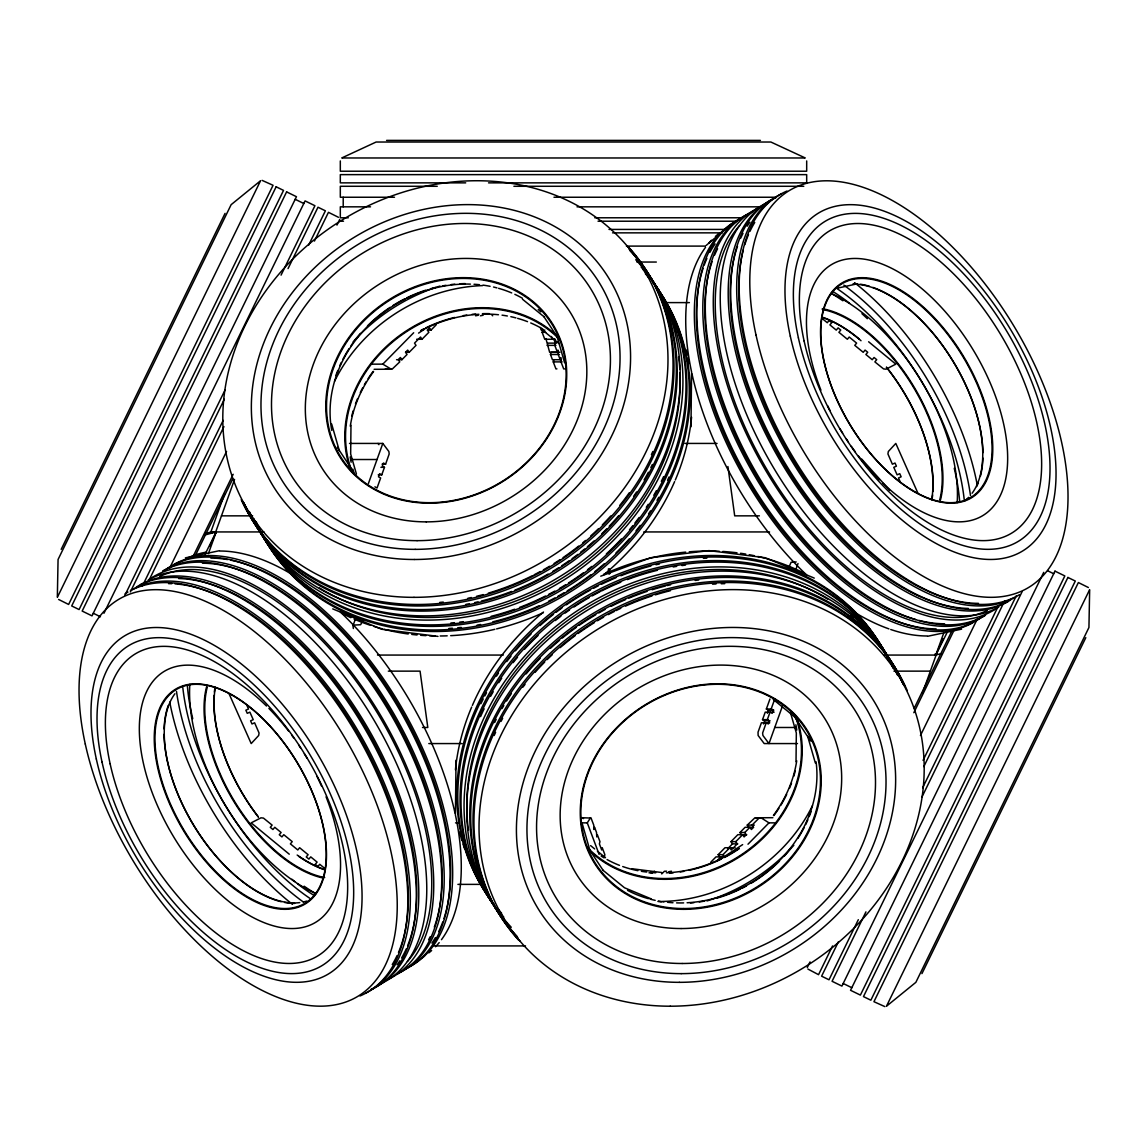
<?xml version="1.0" encoding="UTF-8"?>
<svg xmlns="http://www.w3.org/2000/svg" width="1147" height="1147" viewBox="0 0 1147 1147"><rect width="100%" height="100%" fill="white"/><g stroke="black" fill="none" stroke-linecap="round" stroke-linejoin="round"><path stroke-width="1.5" d="M350.982 425.293L350.667 453.997L356.43 474.055M455.416 814.427L456.033 760.203M690.967 426.784L691.584 372.574M796.018 761.708L796.333 733.005L790.57 712.947M57.35 596.569L58.067 559.492L231.135 204.668L259.91 181.269M1089.65 590.433L1088.933 627.509L915.865 982.334L887.09 1005.733M492.708 315.798L492.02 315.253M654.292 871.19L654.98 871.749M555.435 339.268L544.753 339.268L542.13 332.3L542.703 330.064M558.56 352.315L549.657 352.315L545.886 338.551M561.342 359.714L552.438 359.714L550.474 354.495L551.033 352.258L559.937 352.258M556.912 368.875L555.937 368.904L553.255 361.893L553.815 359.656M604.297 856.938L604.87 854.701L602.247 847.733L601.688 849.97L599.394 843.877L599.967 841.64L597.343 834.686L596.784 836.909L596.526 832.507L594.562 827.288L594.003 829.51L593.745 825.109L591.063 818.083L581.658 817.696M214.733 531.936L210.876 531.936L224.669 493.525M210.876 531.936L215.679 531.993L234.547 479.403M208.396 553.643L216.195 531.936L205.127 534.918M368.416 483.504L382.811 443.43L349.52 443.43M378.209 474.844L381.765 474.844L384.46 467.331L382.324 466.169L383.456 463.03L385.593 464.205L389.177 453.968L388.876 451.517L382.811 443.43M355.599 618.448L353.204 625.129L360.66 624.728L363.04 619.695M788.175 568.855L791.115 562.274L796.19 561.944M795.602 570.217L797.997 563.535M770.01 720.832L764.676 720.832L762.54 719.656L765.235 712.144L774.139 712.144M773.838 710.194L768.49 710.194L766.354 709.018L769.952 698.996M763.544 723.958L764.676 720.832M767.372 713.319L768.49 710.194M774.755 698.996L771.157 709.018L773.293 710.194L772.175 713.319L770.024 712.144L767.329 719.656L769.465 720.832L768.347 723.958L766.21 722.796L762.612 733.033L762.927 735.485L768.977 743.571L782.784 705.161M940.97 653.661L935.809 655.066L943.608 633.359M922.331 693.476L936.124 655.066L884.48 655.066M209.758 546.431L216.195 531.936L205.155 554.058M935.163 653.819L935.809 655.066L942.977 638.965M61.192 549.356L225.07 213.371M57.35 597.343L260.527 180.796M103.961 613.244L305.073 200.911L314.923 205.714L281.058 275.137M124.951 595.207L225.156 389.765M130.357 591.952L224.339 399.242M288.055 268.599L317.991 207.22L325.39 210.819L308.6 245.243M142.386 586.031L223.163 420.39M148.551 581.199L223.937 426.627M314.45 241.056L328.458 212.324L338.451 217.299M169.426 568.582L226.547 451.488M336.96 225.099L339.727 219.421M192.854 556.955L233.171 474.285M196.008 554.202L232.741 478.887M914.259 708.115L952.526 629.66M913.829 712.717L954.146 630.047M807.273 967.581L810.04 961.903M920.453 735.514L977.574 618.405M832.55 945.945L818.542 974.678L807.932 969.072M923.063 760.375L998.449 605.802M838.4 941.759L821.61 976.183L829.009 979.782L858.314 919.693M923.837 766.597L1004.614 600.956M922.661 787.76L1016.357 595.651M865.942 911.865L832.077 981.287L841.927 986.09L1043.727 572.353M921.844 797.237L1022.049 591.795M886.473 1006.206L1089.65 589.644M921.93 973.631L1085.808 637.646M935.809 655.066L947.666 631.366M599.15 854.458L587.278 822.858L590.547 817.696M564.682 368.875L563.693 368.904L561.012 361.893L560.768 357.491L560.195 359.714L558.231 354.495L557.987 350.093L557.413 352.315L554.804 345.362L555.377 343.125L553.657 338.551M582.318 818.126L583.536 818.571M372.13 364.144L382.811 364.144L413.68 332.745M396.547 359.714L401.894 359.714L407.027 354.495L405.551 352.258L407.687 350.093L409.164 352.315L416.017 345.362L414.526 343.125L420.519 337.032L422.01 339.268L428.849 332.3L427.372 330.064L429.508 327.884L431 330.121L436.132 324.902M661.704 873.928L664.428 871.261L666.636 871.19M710.868 862.1L716 856.881L724.976 856.938M719.628 856.938L718.151 854.701L724.99 847.733L735.141 847.733M737.808 843.877L732.474 843.877L730.983 841.64L737.836 834.686L746.797 834.744M741.449 834.744L739.973 832.507L745.106 827.288L753.464 827.288M748.733 827.331L747.242 825.109L754.927 817.782L772.877 817.696M727.671 848.751L732.474 843.877M716.703 861.053L720.803 856.881M747.987 844.206L768.977 822.858L774.325 822.858M706.237 245.372L731.012 224.439M478.342 315.239L475.561 315.798M668.658 871.763L671.439 871.204M483.159 315.253L480.364 315.798M418.583 333.103L424.261 329.375M722.739 857.626L742.654 844.608M387.93 368.904L385.363 368.875M342.466 157.626L376.116 142.027L770.884 142.027L804.534 157.626M600.741 576.181L650.636 557.743L709.018 550.617L765.235 557.743M206.03 533.341L211.191 531.936L212.209 533.14M837.568 288.141L854.859 284.356M185.384 557.858L219.407 550.718M961.616 629.144L927.593 636.284M374.123 369.305L392.073 369.205L399.758 361.893L398.267 359.656L400.403 357.491L401.894 359.714M934.791 655.095L936.124 655.066M386.582 140.393L760.418 140.393M341.763 157.971L805.237 157.971M465.696 182.86L340.315 182.86L340.315 174.631L806.685 174.631L806.685 182.86L488.55 182.86M437.236 186.287L340.315 186.287L340.315 197.241L394.496 197.241M513.899 186.287L803.789 186.287M553.972 197.241L776.476 197.241M370.524 206.833L340.315 206.833L340.315 217.787L348.272 217.787M577.013 206.833L763.085 206.833M594.806 217.787L741.908 217.787M340.315 221.213L343.498 221.213M598.046 221.213L736.589 221.213M609 229.429L725.865 229.429M612.555 232.855L722.28 232.855M626.42 246.103L705.362 246.103M636.929 262.046L656.328 262.046M663.669 302.607L689.39 302.607M427.43 330.121L431 330.121M544.882 330.121L541.312 330.121L540.337 327.512M542.13 332.3L545.7 332.3M416.662 339.268L422.01 339.268M547.606 343.125L556.51 343.125M547.033 345.362L555.937 345.362M405.608 352.315L409.164 352.315M550.474 354.495L559.378 354.495M553.255 361.893L562.159 361.893M684.988 443.43L717.047 443.43M351.039 459.517L377.033 459.517M382.037 464.205L385.593 464.205M380.904 467.331L384.46 467.331M221.457 515.849L252.655 515.849M759.386 515.849L734.697 515.849L727.929 466.557M215.679 531.936L263.982 531.936M643.725 531.936L769.565 531.936M377.506 655.066L503.261 655.066M388.317 671.138L420.06 671.138L427.802 727.485L422.512 727.485M893.943 671.138L930.346 671.138M766.354 709.018L771.702 709.018M762.54 719.656L767.873 719.656M769.766 722.796L761.407 722.796L758.038 732.187L758.124 735.485L764.189 743.571L797.48 743.571M774.755 727.485L795.559 727.485M428.82 743.571L462.012 743.571M455.531 822.858L459.087 822.858M581.945 822.858L587.278 822.858M747.242 825.109L754.368 825.109M739.973 832.507L745.306 832.507M730.983 841.64L736.331 841.64M718.151 854.701L723.485 854.701M457.911 884.38L483.977 884.38M434.168 945.917L525.512 945.917M262.118 180.38L273.058 185.298L68.619 604.455L58.626 599.465M884.882 1006.607L873.942 1001.704L1078.381 582.547L1088.374 587.522M381.765 629.259L437.982 636.384M631.796 868.723L661.676 872.509M391.385 369.305L382.811 364.144M755.615 817.696L756.834 818.126M765.579 557.858L814.27 578.102M332.73 608.885L381.421 629.144M651.166 898.861L624.527 887.778L602.878 870.157M295.18 199.306L303.797 203.506M1047.971 570.934L1053.72 573.729M93.28 613.258L100.463 616.771M843.203 983.495L851.82 987.696M381.765 474.844L379.628 473.682L378.51 476.808L380.646 477.984L377.048 487.991L374.911 486.815M768.977 822.858L761.063 817.811L759.07 818.083L752.045 825.109L753.536 827.331L751.385 829.51L749.909 827.288L744.776 832.507L746.253 834.744L744.116 836.909L742.625 834.686L735.786 841.64L737.263 843.877L731.284 849.97L729.793 847.733L722.94 854.701L724.431 856.938M522.473 299.209L544.122 316.844M541.499 329.246L559.076 343.57M773.236 699.469L794.885 717.09M590.619 845.64L594.676 848.938M597.386 851.146L605.501 857.755M868.623 341.763L895.807 364.144L886.014 369.191L883.548 368.904L874.874 361.893L876.709 359.656L874.071 357.491L872.222 359.714L865.885 354.495L867.72 352.258L865.067 350.093L863.232 352.315L854.773 345.362L856.608 343.125L849.21 337.032L847.375 339.268L838.901 332.3L840.737 330.064L838.099 327.884L836.263 330.121L829.912 324.902L831.747 322.665L829.109 320.486L827.274 322.723L821.983 318.379M325.017 868.623L319.726 864.279L317.891 866.501L315.253 864.336L317.088 862.1L310.737 856.881L308.901 859.103L306.263 856.938L308.099 854.701L299.625 847.733L297.79 849.97L290.392 843.877L292.227 841.64L283.768 834.686L281.933 836.909L279.28 834.744L281.115 832.507L274.778 827.288L272.929 829.51L270.291 827.331L272.126 825.109L263.452 818.083L260.986 817.811L251.193 822.858L289.259 854.185M861.712 459.072L889.527 490.099M378.023 443.43L378.897 444.678M212.066 533.183L211.191 531.936L211.837 533.183M543.793 316.515L558.03 338.035M794.556 716.775L809.739 739.715M337.261 447.273L352.444 470.227M588.97 848.966L603.207 870.487M917.973 493.31L895.807 443.43L888.323 451.517L887.936 453.968L892.38 464.205L895.018 463.03L896.409 466.169L893.771 467.331L897.112 474.844L899.75 473.682L901.141 476.808L898.502 477.984L900.409 482.27M246.591 704.731L248.498 709.018L245.859 710.194L247.25 713.319L249.888 712.144L253.229 719.656L250.591 720.832L251.982 723.958L254.62 722.796L259.064 733.033L258.677 735.485L251.193 743.571L229.027 693.677M551.463 336.472L552.51 339.268M807.674 736.288L815.359 763.027M556.912 336.028L564.596 362.782M582.404 824.22L590.088 850.974M331.641 423.96L339.326 450.714M609.301 568.869L609.946 573.557M608.369 568.955L609.1 574.26M352.86 624.972L353.348 628.513M806.685 160.938L806.685 171.218L340.315 171.218L340.315 160.938M343.211 197.241L343.211 206.833M354.452 474.155A124.736 106.628 -32.4 0 1 352.846 469.109M351.14 462.212A124.736 106.628 -32.4 0 1 350.208 456.965M350.279 426.197A124.736 106.628 -32.4 0 1 373.578 371.542M421.207 330.68A124.736 106.628 -32.4 0 1 478.93 314.278M482.385 314.135A124.736 106.628 -32.4 0 1 498.472 314.737M502.056 315.167A124.736 106.628 -32.4 0 1 507.361 315.999M510.831 316.687A124.736 106.628 -32.4 0 1 515.949 317.905M517.627 318.364A124.736 106.628 -32.4 0 1 527.52 321.647M530.731 322.952A124.736 106.628 -32.4 0 1 542.875 329.103M351.785 415.974A125.439 107.23 -32.4 0 1 353.204 410.769M355.484 403.902A125.439 107.23 -32.4 0 1 357.463 398.841M360.33 392.475A125.439 107.23 -32.4 0 1 362.71 387.815M364.416 384.732A125.439 107.23 -32.4 0 1 366.208 381.693M368.087 378.682A125.439 107.23 -32.4 0 1 373.133 371.384M421.035 330.293A125.439 107.23 -32.4 0 1 424.075 328.716M425.609 327.956A125.439 107.23 -32.4 0 1 454.556 317.447M463.245 315.626A125.439 107.23 -32.4 0 1 466.772 315.052M472.048 314.364A125.439 107.23 -32.4 0 1 475.575 314.034M482.557 313.661A125.439 107.23 -32.4 0 1 489.439 313.661M685.978 349.692A231.737 198.087 -32.4 0 1 687.311 354.796M688.114 358.222A231.737 198.087 -32.4 0 1 689.189 363.398M691.569 417.207A231.737 198.087 -32.4 0 1 675.325 479.976M674.622 481.611A231.737 198.087 -32.4 0 1 603.508 574.977M543.305 612.67A231.737 198.087 -32.4 0 1 496.594 628.886M494.859 629.302A231.737 198.087 -32.4 0 1 450.699 635.667M447.187 635.825A231.737 198.087 -32.4 0 1 440.204 635.983M434.914 635.954A231.737 198.087 -32.4 0 1 429.552 635.811M425.981 635.639A231.737 198.087 -32.4 0 1 420.619 635.295M417.064 634.979A231.737 198.087 -32.4 0 1 411.744 634.42M408.217 633.976A231.737 198.087 -32.4 0 1 384.173 629.316M382.51 628.886A231.737 198.087 -32.4 0 1 373.994 626.448M370.624 625.373A231.737 198.087 -32.4 0 1 354.093 619.093M350.882 617.674A231.737 198.087 -32.4 0 1 341.491 613.1M926.991 635.983A231.737 122.428 58.9 0 1 890.732 629.502M888.939 628.886A231.737 122.428 58.9 0 1 857.426 614.003M806.599 574.977A231.737 122.428 58.9 0 1 691.971 373.793M691.584 372.001A231.737 122.428 58.9 0 1 705.534 247.322M708.989 242.978A231.737 122.428 58.9 0 1 711.455 240.253M715.384 236.468A231.737 122.428 58.9 0 1 718.151 234.131M823.546 317.905A124.736 65.895 58.9 0 1 861.024 340.731M886.488 367.37A124.736 65.895 58.9 0 1 931.722 499.361M823.159 317.447A125.439 66.268 58.9 0 1 859.447 339.211M886.459 367.183A125.439 66.268 58.9 0 1 932.927 491.576M932.626 494.988A125.439 66.268 58.9 0 1 931.952 499.92M936.11 628.871A230.289 121.654 58.9 0 1 757.507 496.336A230.289 121.654 58.9 0 1 703.039 268.47M704.229 265.043A230.289 121.654 58.9 0 1 706.882 258.476M709.907 252.326A230.289 121.654 58.9 0 1 715.097 243.938M972.771 622.778A233.185 123.188 58.9 0 1 745.034 478.901A233.185 123.188 58.9 0 1 739.084 219.464M979.61 618.634A233.185 123.188 58.9 0 1 749.966 481.554A233.185 123.188 58.9 0 1 741.579 217.959M994.621 609.645A233.185 123.188 58.9 0 1 763.974 467.503A233.185 123.188 58.9 0 1 761.092 206.646M985.201 615.337A233.185 123.188 58.9 0 1 755.199 470.93A233.185 123.188 58.9 0 1 753.12 211.449M985.588 615.036A233.185 123.188 58.9 0 1 754.325 475.202A233.185 123.188 58.9 0 1 750.625 212.955M822.356 308.672A125.439 66.268 58.9 0 1 912.352 384.202A125.439 66.268 58.9 0 1 940.425 500.164M1008.113 601.515A233.185 123.188 58.9 0 1 778.11 457.108A233.185 123.188 58.9 0 1 776.032 197.628M968.369 608.44A230.289 121.654 58.9 0 1 789.867 473.582A230.289 121.654 58.9 0 1 737.492 246.333M740.747 238.06A230.289 121.654 58.9 0 1 742.984 233.4M747.156 226.188A230.289 121.654 58.9 0 1 749.894 222.231M843.834 285.116A195.893 103.488 58.9 0 1 970.505 495.59M854.587 282.721A204.266 107.904 58.9 0 1 977.23 484.851M837.296 288.772A186.918 98.742 58.9 0 1 964.183 499.346M832.493 291.266A177.928 93.997 58.9 0 1 849.54 303.267M861.956 313.705A177.928 93.997 58.9 0 1 867.347 318.708M954.261 468.349A177.928 93.997 58.9 0 1 959.666 501.712M998.679 607.164A233.185 123.188 58.9 0 1 770.942 463.288A233.185 123.188 58.9 0 1 764.977 203.851M1010.607 600.024A233.185 123.188 58.9 0 1 782.197 458.37A233.185 123.188 58.9 0 1 775.444 197.542M1019.468 594.619A233.185 123.188 58.9 0 1 789.81 457.524A233.185 123.188 58.9 0 1 781.422 193.943M822.299 309.446A124.736 65.895 58.9 0 1 911.808 384.56A124.736 65.895 58.9 0 1 939.723 499.877M830.93 293.331A153.196 80.935 58.9 0 1 957.157 502.73M820.937 390.166A146.529 77.408 58.9 0 1 879.161 262.95A146.529 77.408 58.9 0 1 1007.639 456.019A146.529 77.408 58.9 0 1 882.918 483.288M879.305 479.776A146.529 77.408 58.9 0 1 858.472 456.019M855.375 451.932A146.529 77.408 58.9 0 1 851.332 446.326M848.364 442.011A146.529 77.408 58.9 0 1 846.414 439.1M842.658 433.208A146.529 77.408 58.9 0 1 839.934 428.734M829.984 410.468A146.529 77.408 58.9 0 1 827.718 405.794M852.866 284.055A124.736 65.895 58.9 0 1 956.483 367.155A124.736 65.895 58.9 0 1 972.083 493.267M968.613 497.354A124.736 65.895 58.9 0 1 964.67 500.852M853.97 283.61A125.439 66.268 58.9 0 1 857.268 283.825M860.651 284.255A125.439 66.268 58.9 0 1 869.397 286.263M872.967 287.424A125.439 66.268 58.9 0 1 982.95 452.692M982.907 458.054A125.439 66.268 58.9 0 1 980.441 476.048M978.104 483.245A125.439 66.268 58.9 0 1 976.656 486.586M1014.608 597.315A233.185 123.188 58.9 0 1 786.713 446.341A233.185 123.188 58.9 0 1 786.985 191.033M987.28 610.419A230.289 121.654 58.9 0 1 775.917 484.134A230.289 121.654 58.9 0 1 739.6 225.543M978.448 603.351A230.289 121.654 58.9 0 1 802.972 475.589A230.289 121.654 58.9 0 1 743.313 250.017M744.819 244.684A230.289 121.654 58.9 0 1 748.518 234.561M749.937 231.379A230.289 121.654 58.9 0 1 754.74 222.475M832.392 294.033A169.555 89.581 58.9 0 1 842.887 300.786M944.569 623.767A230.289 121.654 58.9 0 1 919.206 620.47M915.664 619.538A230.289 121.654 58.9 0 1 753.135 470.084A230.289 121.654 58.9 0 1 712.086 261.645M714.653 254.978A230.289 121.654 58.9 0 1 717.592 248.713M653.188 282.979A233.185 199.32 -32.4 0 1 567.564 593.544A233.185 199.32 -32.4 0 1 256.24 521.942M645.345 273.703A233.185 199.32 -32.4 0 1 649.89 278.922M635.753 259.752A233.185 199.32 -32.4 0 1 568.912 576.755A233.185 199.32 -32.4 0 1 249.702 512.121M656.199 286.248A233.185 199.32 -32.4 0 1 559.836 589.042A233.185 199.32 -32.4 0 1 254.161 520.078M641.159 267.093A233.185 199.32 -32.4 0 1 654.22 283.381M653.303 282.85A233.185 199.32 -32.4 0 1 566.604 592.053A233.185 199.32 -32.4 0 1 255.982 522.028M645.546 273.488A233.185 199.32 -32.4 0 1 650.048 278.764M656.17 286.306A233.185 199.32 -32.4 0 1 559.922 591.035A233.185 199.32 -32.4 0 1 253.702 518.43M643.266 269.889A233.185 199.32 -32.4 0 1 654.148 283.452M663.597 476.636A230.289 196.854 -32.4 0 1 661.332 481.324M656.428 490.629A230.289 196.854 -32.4 0 1 653.819 495.232M648.241 504.307A230.289 196.854 -32.4 0 1 646.291 507.289M639.151 517.455A230.289 196.854 -32.4 0 1 634.936 523.003M632.786 525.713A230.289 196.854 -32.4 0 1 629.474 529.742M621.359 538.947A230.289 196.854 -32.4 0 1 606.362 553.901M591.68 566.46A230.289 196.854 -32.4 0 1 587.508 569.715M583.25 572.898A230.289 196.854 -32.4 0 1 568.539 582.934M565.514 584.827A230.289 196.854 -32.4 0 1 559.406 588.483M554.79 591.106A230.289 196.854 -32.4 0 1 548.567 594.447M545.456 596.039A230.289 196.854 -32.4 0 1 519.605 607.394M514.63 609.229A230.289 196.854 -32.4 0 1 491.188 616.312M463.259 621.66A230.289 196.854 -32.4 0 1 459.732 622.104M454.441 622.678A230.289 196.854 -32.4 0 1 450.914 622.993M668.988 477.037A230.289 196.854 -32.4 0 1 667.568 480.177M658.808 497.282A230.289 196.854 -32.4 0 1 657.045 500.336M650.507 510.902A230.289 196.854 -32.4 0 1 648.542 513.87M640.27 525.383A230.289 196.854 -32.4 0 1 636.012 530.817M629.287 538.832A230.289 196.854 -32.4 0 1 615.996 552.926M604.34 563.707A230.289 196.854 -32.4 0 1 594.92 571.564M590.734 574.819A230.289 196.854 -32.4 0 1 567.235 590.863M564.181 592.684A230.289 196.854 -32.4 0 1 558.015 596.211M554.919 597.902A230.289 196.854 -32.4 0 1 548.682 601.143M539.176 605.716A230.289 196.854 -32.4 0 1 492.751 621.832M480.579 624.484A230.289 196.854 -32.4 0 1 477.066 625.129M461.209 627.423A230.289 196.854 -32.4 0 1 457.682 627.782M452.391 628.226A230.289 196.854 -32.4 0 1 448.893 628.47M630.047 250.749A233.185 199.32 -32.4 0 1 563.206 567.751A233.185 199.32 -32.4 0 1 243.996 503.117M652.399 464.449A230.289 196.854 -32.4 0 1 650.851 467.56M648.413 472.234A230.289 196.854 -32.4 0 1 644.112 479.919M636.599 491.963A230.289 196.854 -32.4 0 1 633.588 496.379M618.634 515.763A230.289 196.854 -32.4 0 1 609.243 526.201M606.792 528.753A230.289 196.854 -32.4 0 1 601.788 533.742M594.046 540.968A230.289 196.854 -32.4 0 1 587.407 546.718M584.712 548.954A230.289 196.854 -32.4 0 1 580.597 552.237M577.801 554.402A230.289 196.854 -32.4 0 1 572.109 558.632M569.213 560.697A230.289 196.854 -32.4 0 1 561.829 565.686M558.833 567.622A230.289 196.854 -32.4 0 1 552.768 571.364M548.166 574.045A230.289 196.854 -32.4 0 1 514.86 590.16M511.562 591.451A230.289 196.854 -32.4 0 1 481.482 600.999M478.084 601.817A230.289 196.854 -32.4 0 1 474.614 602.619M469.395 603.723A230.289 196.854 -32.4 0 1 465.883 604.397M678.594 356.918A230.289 196.854 -32.4 0 1 679.798 369.162M679.999 372.718A230.289 196.854 -32.4 0 1 558.216 580.525A230.289 196.854 -32.4 0 1 319.454 587.924M636.599 259.38A233.185 199.32 -32.4 0 1 565.399 573.099A233.185 199.32 -32.4 0 1 248.455 511.075M629.101 249.243A233.185 199.32 -32.4 0 1 562.245 566.245A233.185 199.32 -32.4 0 1 243.049 501.612M626.821 245.644A233.185 199.32 -32.4 0 1 561.643 561.543A233.185 199.32 -32.4 0 1 242.175 501.167M652.815 451.517A230.289 196.854 -32.4 0 1 651.396 454.642M629.345 492.723A230.289 196.854 -32.4 0 1 619.839 505.297M610.792 515.935A230.289 196.854 -32.4 0 1 602.318 524.91M598.562 528.638A230.289 196.854 -32.4 0 1 590.805 535.864M585.515 540.481A230.289 196.854 -32.4 0 1 582.834 542.732M578.748 546.044A230.289 196.854 -32.4 0 1 563.048 557.614M560.094 559.607A230.289 196.854 -32.4 0 1 554.101 563.464M549.542 566.26A230.289 196.854 -32.4 0 1 543.391 569.815M540.294 571.536A230.289 196.854 -32.4 0 1 534.072 574.833M532.509 575.622A230.289 196.854 -32.4 0 1 488.307 593.142M483.274 594.576A230.289 196.854 -32.4 0 1 476.579 596.297M471.388 597.515A230.289 196.854 -32.4 0 1 467.904 598.261M443.272 602.089A230.289 196.854 -32.4 0 1 439.745 602.419M628.212 246.677A233.185 199.32 -32.4 0 1 559.019 561.141A233.185 199.32 -32.4 0 1 241.228 499.662M334.551 381.32A153.196 130.944 -32.4 0 1 482.6 285.603M331.77 430.44A124.736 106.628 -32.4 0 1 405.206 299.08M406.726 298.32A124.736 106.628 -32.4 0 1 470.413 284.112M474.026 284.27A124.736 106.628 -32.4 0 1 479.446 284.7M483.03 285.13A124.736 106.628 -32.4 0 1 490.084 286.306M493.525 287.037A124.736 106.628 -32.4 0 1 496.923 287.883M498.601 288.327A124.736 106.628 -32.4 0 1 511.705 292.929M514.845 294.335A124.736 106.628 -32.4 0 1 522.401 298.234M538.23 309.518A124.736 106.628 -32.4 0 1 540.839 311.898M350.767 470.342A125.439 107.23 -32.4 0 1 406.984 330.451A125.439 107.23 -32.4 0 1 558.001 336.931M352.129 471.847A124.736 106.628 -32.4 0 1 408.26 330.551A124.736 106.628 -32.4 0 1 560.023 340.042M353.161 341.734A169.555 144.938 -32.4 0 1 440.018 286.062M335.856 375.585A125.439 107.23 -32.4 0 1 337.763 370.481M339.842 365.578A125.439 107.23 -32.4 0 1 341.304 362.452M342.867 359.341A125.439 107.23 -32.4 0 1 349.061 348.659M351.025 345.691A125.439 107.23 -32.4 0 1 353.061 342.795M355.169 339.956A125.439 107.23 -32.4 0 1 360.488 333.39M367.499 325.848A125.439 107.23 -32.4 0 1 390.123 307.353M393.034 305.475A125.439 107.23 -32.4 0 1 405.049 298.679M406.583 297.919A125.439 107.23 -32.4 0 1 425.723 290.191M430.627 288.714A125.439 107.23 -32.4 0 1 435.53 287.424M442.47 285.918A125.439 107.23 -32.4 0 1 445.982 285.302M451.258 284.542A125.439 107.23 -32.4 0 1 454.786 284.169M460.047 283.768A125.439 107.23 -32.4 0 1 465.266 283.596M464.707 849.009A231.737 198.087 -32.4 0 1 463.03 844.034M461.997 840.694A231.737 198.087 -32.4 0 1 459.689 832.206M455.431 769.78A231.737 198.087 -32.4 0 1 471.675 707.025M472.378 705.391A231.737 198.087 -32.4 0 1 543.492 612.025M603.695 574.332A231.737 198.087 -32.4 0 1 685.705 552.123M689.247 551.807A231.737 198.087 -32.4 0 1 719.241 551.263M722.811 551.463A231.737 198.087 -32.4 0 1 737.019 552.797M740.546 553.27A231.737 198.087 -32.4 0 1 745.779 554.087M749.249 554.704A231.737 198.087 -32.4 0 1 754.396 555.722M757.794 556.467A231.737 198.087 -32.4 0 1 764.49 558.116M766.196 558.575A231.737 198.087 -32.4 0 1 805.509 573.901M795.86 724.789A124.736 106.628 -32.4 0 1 796.792 730.022M796.721 760.805A124.736 106.628 -32.4 0 1 773.422 815.445M739.055 848.307A124.736 106.628 -32.4 0 1 724.273 857.124M722.768 857.899A124.736 106.628 -32.4 0 1 666.335 872.81M655.754 872.795A124.736 106.628 -32.4 0 1 650.335 872.437M646.736 872.064A124.736 106.628 -32.4 0 1 641.402 871.304M637.89 870.673A124.736 106.628 -32.4 0 1 622.735 866.544M619.48 865.354A124.736 106.628 -32.4 0 1 607.05 859.562M604.125 857.899A124.736 106.628 -32.4 0 1 601.1 856.02M795.215 771.028A125.439 107.23 -32.4 0 1 793.796 776.232M791.516 783.1A125.439 107.23 -32.4 0 1 789.537 788.161M786.67 794.527A125.439 107.23 -32.4 0 1 780.792 805.309M778.913 808.32A125.439 107.23 -32.4 0 1 773.867 815.603M739.299 848.651A125.439 107.23 -32.4 0 1 724.445 857.512M721.391 859.046A125.439 107.23 -32.4 0 1 694.078 869.139M692.444 869.555A125.439 107.23 -32.4 0 1 688.989 870.344M683.755 871.376A125.439 107.23 -32.4 0 1 680.228 871.949M673.189 872.81A125.439 107.23 -32.4 0 1 669.676 873.096M652.399 873.096A125.439 107.23 -32.4 0 1 648.973 872.81M323.454 869.096A124.736 65.895 58.9 0 1 297.173 855.045M258.319 816.85A124.736 65.895 58.9 0 1 215.278 687.641M323.841 869.555A125.439 66.268 58.9 0 1 298.822 856.408M258.347 817.022A125.439 66.268 58.9 0 1 214.073 695.426M214.374 692.014A125.439 66.268 58.9 0 1 215.048 687.082M140.35 584.64A233.185 123.188 58.9 0 1 369.678 731.27A233.185 123.188 58.9 0 1 370.968 989.359M174.229 564.224A233.185 123.188 58.9 0 1 401.966 708.1A233.185 123.188 58.9 0 1 407.916 967.538M162.831 571.048A233.185 123.188 58.9 0 1 391.887 710.437A233.185 123.188 58.9 0 1 399.457 972.642M132.392 589.687A233.185 123.188 58.9 0 1 360.287 740.661A233.185 123.188 58.9 0 1 360.015 995.969M125.052 593.888A233.185 123.188 58.9 0 1 127.934 592.081M163.261 570.833A233.185 123.188 58.9 0 1 391.012 714.696A233.185 123.188 58.9 0 1 396.962 974.147M187.549 558.116A231.737 122.428 58.9 0 1 205.542 552.28M220.009 551.019A231.737 122.428 58.9 0 1 289.574 572.984M340.401 612.025A231.737 122.428 58.9 0 1 455.029 813.209M455.416 815.001A231.737 122.428 58.9 0 1 441.466 939.68M439.201 942.605A231.737 122.428 58.9 0 1 435.545 946.734M431.616 950.533A231.737 122.428 58.9 0 1 428.849 952.87M424.519 956.053A231.737 122.428 58.9 0 1 421.508 957.96M152.379 577.357A233.185 123.188 58.9 0 1 383.026 719.484A233.185 123.188 58.9 0 1 385.908 980.355M148.321 579.837A233.185 123.188 58.9 0 1 377.65 726.467A233.185 123.188 58.9 0 1 378.94 984.556M136.393 586.977A233.185 123.188 58.9 0 1 364.803 728.632A233.185 123.188 58.9 0 1 371.556 989.46M501.655 913.299A233.185 199.32 -32.4 0 1 497.11 908.08M493.812 904.022A233.185 199.32 -32.4 0 1 576.841 595.035A233.185 199.32 -32.4 0 1 888.653 660.314M501.454 913.514A233.185 199.32 -32.4 0 1 496.952 908.238M493.697 904.137A233.185 199.32 -32.4 0 1 578.662 595.996A233.185 199.32 -32.4 0 1 889.613 661.819M497.87 911.263A233.185 199.32 -32.4 0 1 588.425 603.809A233.185 199.32 -32.4 0 1 897.298 674.88M511.247 927.249A233.185 199.32 -32.4 0 1 499.977 914.044M503.547 917.313A233.185 199.32 -32.4 0 1 576.74 604.34A233.185 199.32 -32.4 0 1 892.839 666.923M495.977 907.75A233.185 199.32 -32.4 0 1 582.676 598.548A233.185 199.32 -32.4 0 1 893.298 668.572M503.734 917.113A233.185 199.32 -32.4 0 1 499.232 911.836M796.233 716.66A125.439 107.23 -32.4 0 1 740.016 856.551A125.439 107.23 -32.4 0 1 588.999 850.07M516.953 936.253A233.185 199.32 -32.4 0 1 583.794 619.251A233.185 199.32 -32.4 0 1 903.004 683.884M494.601 722.553A230.289 196.854 -32.4 0 1 496.149 719.427M501.999 708.602A230.289 196.854 -32.4 0 1 503.791 705.548M506.558 701.003A230.289 196.854 -32.4 0 1 511.39 693.548M526.115 673.906A230.289 196.854 -32.4 0 1 540.208 658.249M550.345 648.399A230.289 196.854 -32.4 0 1 559.593 640.284M562.288 638.047A230.289 196.854 -32.4 0 1 576.339 627.337M579.249 625.287A230.289 196.854 -32.4 0 1 595.752 614.735M598.834 612.942A230.289 196.854 -32.4 0 1 605.014 609.516M611.251 606.276A230.289 196.854 -32.4 0 1 625.602 599.551M628.871 598.175A230.289 196.854 -32.4 0 1 647.08 591.379M652.113 589.759A230.289 196.854 -32.4 0 1 665.518 586.002M667.196 585.587A230.289 196.854 -32.4 0 1 670.651 584.769M695.197 580.425A230.289 196.854 -32.4 0 1 698.738 579.995M468.406 830.084A230.289 196.854 -32.4 0 1 581.128 611.222A230.289 196.854 -32.4 0 1 827.546 599.078M850.128 615.681A230.289 196.854 -32.4 0 1 852.751 617.989M510.401 927.622A233.185 199.32 -32.4 0 1 581.601 613.889A233.185 199.32 -32.4 0 1 898.545 675.927M517.899 937.759A233.185 199.32 -32.4 0 1 584.755 620.756A233.185 199.32 -32.4 0 1 903.951 685.39M520.179 941.357A233.185 199.32 -32.4 0 1 585.357 625.459A233.185 199.32 -32.4 0 1 904.825 685.834M518.788 940.325A233.185 199.32 -32.4 0 1 589.673 624.757A233.185 199.32 -32.4 0 1 907.191 690.494M795.502 716.789A124.736 106.628 -32.4 0 1 737.879 856.995A124.736 106.628 -32.4 0 1 586.977 846.959M480.908 703.699A230.289 196.854 -32.4 0 1 483.217 699.01M484.823 695.899A230.289 196.854 -32.4 0 1 486.486 692.802M496.493 676.099A230.289 196.854 -32.4 0 1 498.458 673.131M506.73 661.604A230.289 196.854 -32.4 0 1 510.988 656.184M515.419 650.822A230.289 196.854 -32.4 0 1 531.004 634.076M540.022 625.617A230.289 196.854 -32.4 0 1 553.471 614.333M556.266 612.183A230.289 196.854 -32.4 0 1 561.958 607.953M566.317 604.87A230.289 196.854 -32.4 0 1 590.533 589.931M593.63 588.268A230.289 196.854 -32.4 0 1 598.318 585.845M601.458 584.296A230.289 196.854 -32.4 0 1 615.925 577.758M620.857 575.765A230.289 196.854 -32.4 0 1 650.908 566.016M655.984 564.754A230.289 196.854 -32.4 0 1 659.439 563.966M703.355 558.288A230.289 196.854 -32.4 0 1 706.824 558.173M809.008 736.345A124.736 106.628 -32.4 0 1 810.972 741.206M816.076 761.809A124.736 106.628 -32.4 0 1 687.096 902.761M683.641 902.89A124.736 106.628 -32.4 0 1 676.587 902.89M672.974 902.732A124.736 106.628 -32.4 0 1 667.554 902.288M663.97 901.872A124.736 106.628 -32.4 0 1 658.665 901.026M655.181 900.338A124.736 106.628 -32.4 0 1 650.077 899.119M648.399 898.66A124.736 106.628 -32.4 0 1 627.567 890.387M811.144 811.416A125.439 107.23 -32.4 0 1 809.237 816.521M807.846 819.861A125.439 107.23 -32.4 0 1 805.696 824.55M804.133 827.661A125.439 107.23 -32.4 0 1 797.939 838.342M790.813 848.379A125.439 107.23 -32.4 0 1 784.247 856.164M779.501 861.153A125.439 107.23 -32.4 0 1 750.998 883.333M746.496 885.914A125.439 107.23 -32.4 0 1 741.951 888.308M740.417 889.068A125.439 107.23 -32.4 0 1 716.373 898.287M704.53 901.083A125.439 107.23 -32.4 0 1 699.254 901.972M693.978 902.66A125.439 107.23 -32.4 0 1 690.451 902.99M661.217 901.972A125.439 107.23 -32.4 0 1 657.862 901.399M812.449 805.681A153.196 130.944 -32.4 0 1 662.665 901.442M793.839 845.267A169.555 144.938 -32.4 0 1 706.982 900.94M480.564 716.631A230.289 196.854 -32.4 0 1 484.134 708.803M490.572 696.372A230.289 196.854 -32.4 0 1 493.181 691.756M498.759 682.694A230.289 196.854 -32.4 0 1 501.698 678.235M513.139 662.636A230.289 196.854 -32.4 0 1 517.526 657.26M524.451 649.345A230.289 196.854 -32.4 0 1 538.058 635.495M555.32 620.541A230.289 196.854 -32.4 0 1 560.897 616.211M565.184 613.057A230.289 196.854 -32.4 0 1 569.543 609.975M573.973 606.978A230.289 196.854 -32.4 0 1 589.128 597.63M592.21 595.895A230.289 196.854 -32.4 0 1 599.981 591.752M601.544 590.949A230.289 196.854 -32.4 0 1 620.799 582.189M627.395 579.593A230.289 196.854 -32.4 0 1 657.489 570.274M673.16 566.976A230.289 196.854 -32.4 0 1 676.687 566.374M681.978 565.571A230.289 196.854 -32.4 0 1 685.505 565.098M494.185 735.485A230.289 196.854 -32.4 0 1 495.604 732.345M500.995 721.42A230.289 196.854 -32.4 0 1 502.658 718.323M522.903 687.139A230.289 196.854 -32.4 0 1 525.011 684.415M535.047 672.386A230.289 196.854 -32.4 0 1 544.682 662.091M547.176 659.597A230.289 196.854 -32.4 0 1 552.28 654.708M560.152 647.654A230.289 196.854 -32.4 0 1 575.264 635.567M578.131 633.474A230.289 196.854 -32.4 0 1 594.418 622.592M597.458 620.742A230.289 196.854 -32.4 0 1 603.609 617.172M608.254 614.62A230.289 196.854 -32.4 0 1 614.491 611.38M616.054 610.591A230.289 196.854 -32.4 0 1 620.799 608.297M625.602 606.089A230.289 196.854 -32.4 0 1 651.998 595.924M655.338 594.863A230.289 196.854 -32.4 0 1 670.422 590.691M712.531 584.167A230.289 196.854 -32.4 0 1 716.029 583.966M721.262 583.751A230.289 196.854 -32.4 0 1 724.732 583.665M167.39 568.353A233.185 123.188 58.9 0 1 397.034 705.448A233.185 123.188 58.9 0 1 405.421 969.043M202.431 563.22A230.289 121.654 58.9 0 1 382.582 698.179A230.289 121.654 58.9 0 1 434.312 927.063M430.182 936.755A230.289 121.654 58.9 0 1 428.62 939.78M210.89 558.116A230.289 121.654 58.9 0 1 227.536 559.578M231.006 560.223A230.289 121.654 58.9 0 1 398.152 704.631A230.289 121.654 58.9 0 1 443.961 918.532M442.771 921.944A230.289 121.654 58.9 0 1 438.656 931.651M435.444 937.586A230.289 121.654 58.9 0 1 431.903 943.063M178.631 578.547A230.289 121.654 58.9 0 1 359.427 717.076A230.289 121.654 58.9 0 1 407.629 945.702M406.253 948.942A230.289 121.654 58.9 0 1 401.579 958.003M399.844 960.799A230.289 121.654 58.9 0 1 397.106 964.77M159.72 576.583A230.289 121.654 58.9 0 1 371.083 702.867A230.289 121.654 58.9 0 1 407.4 961.444M316.07 893.671A153.196 80.935 58.9 0 1 189.843 684.257M130.414 590.59A233.185 123.188 58.9 0 1 358.825 732.23A233.185 123.188 58.9 0 1 365.578 993.058M168.552 583.637A230.289 121.654 58.9 0 1 171.778 583.694M175.047 583.88A230.289 121.654 58.9 0 1 353.864 726.897A230.289 121.654 58.9 0 1 398.482 952.44M397.063 955.623A230.289 121.654 58.9 0 1 392.26 964.527M292.413 904.28A204.266 107.904 58.9 0 1 169.77 702.15M326.063 796.835A146.529 77.408 58.9 0 1 267.036 923.765A146.529 77.408 58.9 0 1 139.332 729.119A146.529 77.408 58.9 0 1 266.491 706.036M268.9 708.445A146.529 77.408 58.9 0 1 288.528 730.983M291.625 735.069A146.529 77.408 58.9 0 1 293.661 737.851M298.636 744.977A146.529 77.408 58.9 0 1 300.586 747.901M304.342 753.794A146.529 77.408 58.9 0 1 307.066 758.267M317.016 776.519A146.529 77.408 58.9 0 1 321.447 785.91M306.765 901.055A124.736 65.895 58.9 0 1 303.324 901.986M299.74 902.603A124.736 65.895 58.9 0 1 192.983 824.062A124.736 65.895 58.9 0 1 174.918 693.734M309.704 898.23A186.918 98.742 58.9 0 1 182.817 687.641M303.166 901.886A195.893 103.488 58.9 0 1 176.495 691.412M314.507 895.735A177.928 93.997 58.9 0 1 297.46 883.735M294.679 881.527A177.928 93.997 58.9 0 1 291.911 879.247M192.739 718.653A177.928 93.997 58.9 0 1 187.334 685.289M314.608 892.968A169.555 89.581 58.9 0 1 304.113 886.201M322.909 877.985A125.439 66.268 58.9 0 1 233.916 801.624A125.439 66.268 58.9 0 1 206.575 686.824M324.701 877.555A124.736 65.895 58.9 0 1 235.192 802.441A124.736 65.895 58.9 0 1 207.277 687.125M294.636 903.42A125.439 66.268 58.9 0 1 284.628 902.46M281.13 901.7A125.439 66.268 58.9 0 1 164.05 734.309M164.093 728.947A125.439 66.268 58.9 0 1 168.236 705.491M276.14 186.789L71.702 605.96L79.086 609.559L283.524 190.402L276.14 186.789M286.607 191.893L82.168 611.064L92.018 615.867L296.456 196.71L286.607 191.893M1054.982 571.134L850.544 990.291L860.393 995.094L1064.832 575.937L1054.982 571.134M1067.914 577.443L863.476 996.6L870.86 1000.198L1075.298 581.042L1067.914 577.443M413.995 597.343A231.737 198.087 -32.4 0 0 651.955 284.929A231.737 198.087 -32.4 0 0 270.219 284.929A231.737 198.087 -32.4 0 0 413.995 597.343M429.451 502.687A124.736 106.628 -32.4 0 0 557.528 334.508A124.736 106.628 -32.4 0 0 352.057 334.508A124.736 106.628 -32.4 0 0 429.451 502.687M429.25 503.16A125.439 107.23 -32.4 0 0 558.059 334.049A125.439 107.23 -32.4 0 0 351.426 334.049A125.439 107.23 -32.4 0 0 429.25 503.16M823.919 361.233A125.439 66.268 58.9 0 0 968.699 499.318A125.439 66.268 58.9 0 0 927.321 310.694A125.439 66.268 58.9 0 0 823.919 361.233M824.12 361.549A124.736 65.895 58.9 0 0 968.111 498.873A124.736 65.895 58.9 0 0 926.962 311.296A124.736 65.895 58.9 0 0 824.12 361.549M756.045 335.168A231.737 122.428 58.9 0 0 1023.525 590.246A231.737 122.428 58.9 0 0 947.092 241.788A231.737 122.428 58.9 0 0 756.045 335.168M790.297 336.157A197.384 104.277 58.9 0 0 1018.135 553.442A197.384 104.277 58.9 0 0 953.028 256.627A197.384 104.277 58.9 0 0 790.297 336.157M798.398 337.878A186.918 98.742 58.9 0 0 1014.134 543.635A186.918 98.742 58.9 0 0 952.483 262.577A186.918 98.742 58.9 0 0 798.398 337.878M804.119 341.032A176.437 93.208 58.9 0 0 1007.769 535.248A176.437 93.208 58.9 0 0 949.573 269.946A176.437 93.208 58.9 0 0 804.119 341.032M414.225 559.492A197.384 168.724 -32.4 0 0 616.914 293.374A197.384 168.724 -32.4 0 0 291.754 293.374A197.384 168.724 -32.4 0 0 414.225 559.492M415.185 549.356A186.918 159.777 -32.4 0 0 607.121 297.36A186.918 159.777 -32.4 0 0 299.224 297.36A186.918 159.777 -32.4 0 0 415.185 549.356M417.064 540.653A176.437 150.816 -32.4 0 0 598.232 302.794A176.437 150.816 -32.4 0 0 307.597 302.794A176.437 150.816 -32.4 0 0 417.064 540.653M426.24 521.871A146.529 125.252 -32.4 0 0 576.697 324.314A146.529 125.252 -32.4 0 0 335.325 324.314A146.529 125.252 -32.4 0 0 426.24 521.871M683.755 909.327A125.439 107.23 -32.4 0 0 812.563 740.202A125.439 107.23 -32.4 0 0 605.931 740.202A125.439 107.23 -32.4 0 0 683.755 909.327M683.755 908.539A124.736 106.628 -32.4 0 0 811.847 740.374A124.736 106.628 -32.4 0 0 606.362 740.374A124.736 106.628 -32.4 0 0 683.755 908.539M670.221 1006.206A231.737 198.087 -32.4 0 0 908.166 693.792A231.737 198.087 -32.4 0 0 526.444 693.792A231.737 198.087 -32.4 0 0 670.221 1006.206M85.279 744.016A231.737 122.428 58.9 0 0 352.746 999.109A231.737 122.428 58.9 0 0 276.312 650.65A231.737 122.428 58.9 0 0 85.279 744.016M158.329 767.415A124.736 65.895 58.9 0 0 302.306 904.725A124.736 65.895 58.9 0 0 261.172 717.147A124.736 65.895 58.9 0 0 158.329 767.415M157.626 767.4A125.439 66.268 58.9 0 0 302.407 905.485A125.439 66.268 58.9 0 0 261.029 716.861A125.439 66.268 58.9 0 0 157.626 767.4M679.296 982.334A197.384 168.724 -32.4 0 0 881.986 716.215A197.384 168.724 -32.4 0 0 556.825 716.215A197.384 168.724 -32.4 0 0 679.296 982.334M681.175 973.631A186.918 159.777 -32.4 0 0 873.096 721.635A186.918 159.777 -32.4 0 0 565.199 721.635A186.918 159.777 -32.4 0 0 681.175 973.631M682.135 963.494A176.437 150.816 -32.4 0 0 863.304 725.635A176.437 150.816 -32.4 0 0 572.668 725.635A176.437 150.816 -32.4 0 0 682.135 963.494M681.06 928.54A146.529 125.252 -32.4 0 0 831.532 730.983A146.529 125.252 -32.4 0 0 590.146 730.983A146.529 125.252 -32.4 0 0 681.06 928.54M96.319 758.999A197.384 104.277 58.9 0 0 324.157 976.283A197.384 104.277 58.9 0 0 259.05 679.468A197.384 104.277 58.9 0 0 96.319 758.999M102.054 762.153A186.918 98.742 58.9 0 0 317.791 967.91A186.918 98.742 58.9 0 0 256.139 686.852A186.918 98.742 58.9 0 0 102.054 762.153M110.141 763.873A176.437 93.208 58.9 0 0 313.791 958.089A176.437 93.208 58.9 0 0 255.595 692.788A176.437 93.208 58.9 0 0 110.141 763.873"/></g></svg>
